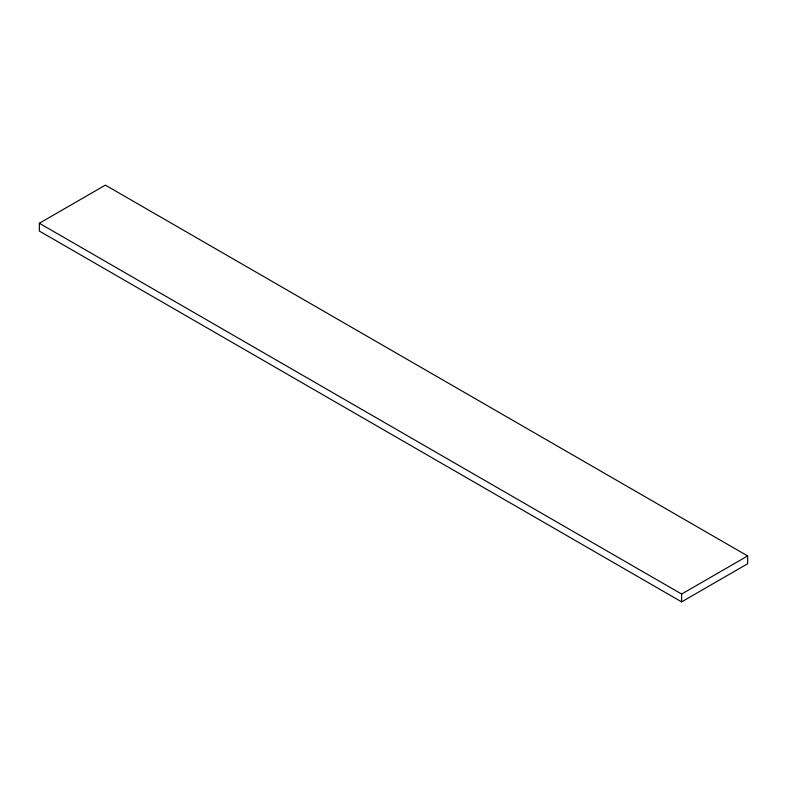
<?xml version="1.0" encoding="UTF-8"?>
<svg xmlns="http://www.w3.org/2000/svg" width="787" height="787" viewBox="0 0 787 787"><rect width="100%" height="100%" fill="white"/><g stroke="black" fill="none" stroke-linecap="round" stroke-linejoin="round"><path stroke-width="1.18" d="M39.35 223.252L105.379 185.132L747.65 555.937L747.65 563.748L681.621 601.868L39.35 231.063L39.35 223.252L681.621 594.057L747.65 555.937M681.621 594.057L681.621 601.868"/></g></svg>
